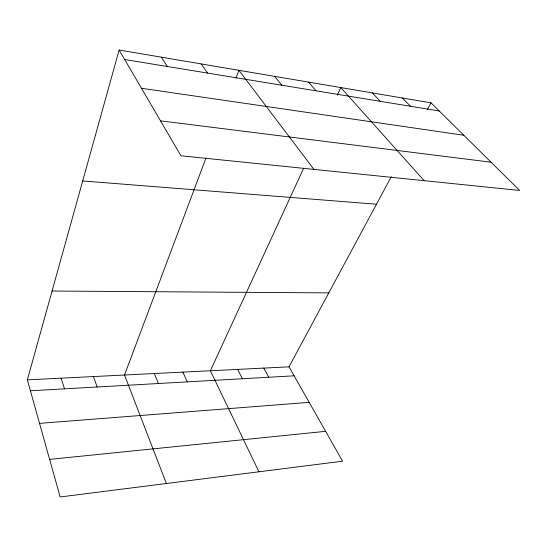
<?xml version="1.0" encoding="UTF-8"?>
<svg xmlns="http://www.w3.org/2000/svg" width="547" height="547" viewBox="0 0 547 547"><rect width="100%" height="100%" fill="white"/><g stroke="black" fill="none" stroke-linecap="round" stroke-linejoin="round"><path stroke-width="0.82" d="M391.269 176.749L289.007 366.839L342.593 461.189L60.149 496.97L27.35 379.85L119.13 50.03L431.022 102.85L519.65 190.452L180.934 155.772L119.13 50.03M205.973 158.042L124.504 375.023L166.377 483.514M235.962 78.173L238.916 70.317L313.923 169.385M303.626 168.305L210.376 370.75L258.929 471.787M337.308 95.185L340.815 87.575L424.178 180.674M427.419 109.544L431.022 102.85M49.627 459.384L325.636 431.33M39.541 423.371L309.178 402.353M30.413 390.784L294.101 375.81M27.35 379.85L289.007 366.839M52.068 291.031L328.795 292.884M82.7 180.948L376.486 204.222M160.517 120.839L491.076 162.206M141.475 88.265L463.808 135.259M124.675 59.52L439.241 110.973M402.421 98.002L410.482 106.268M372.391 92.922L380.261 101.325M308.583 82.112L315.995 90.816M274.662 76.368L281.801 85.223M201.193 63.931L207.641 73.093M161.331 57.175L167.355 66.502M263.804 368.09L268.748 377.245M237.61 369.396L242.389 378.743M182.883 372.117L187.272 381.874M154.281 373.539L158.452 383.509M93.475 376.562L97.147 386.996M61.12 378.175L64.505 388.849"/></g></svg>
